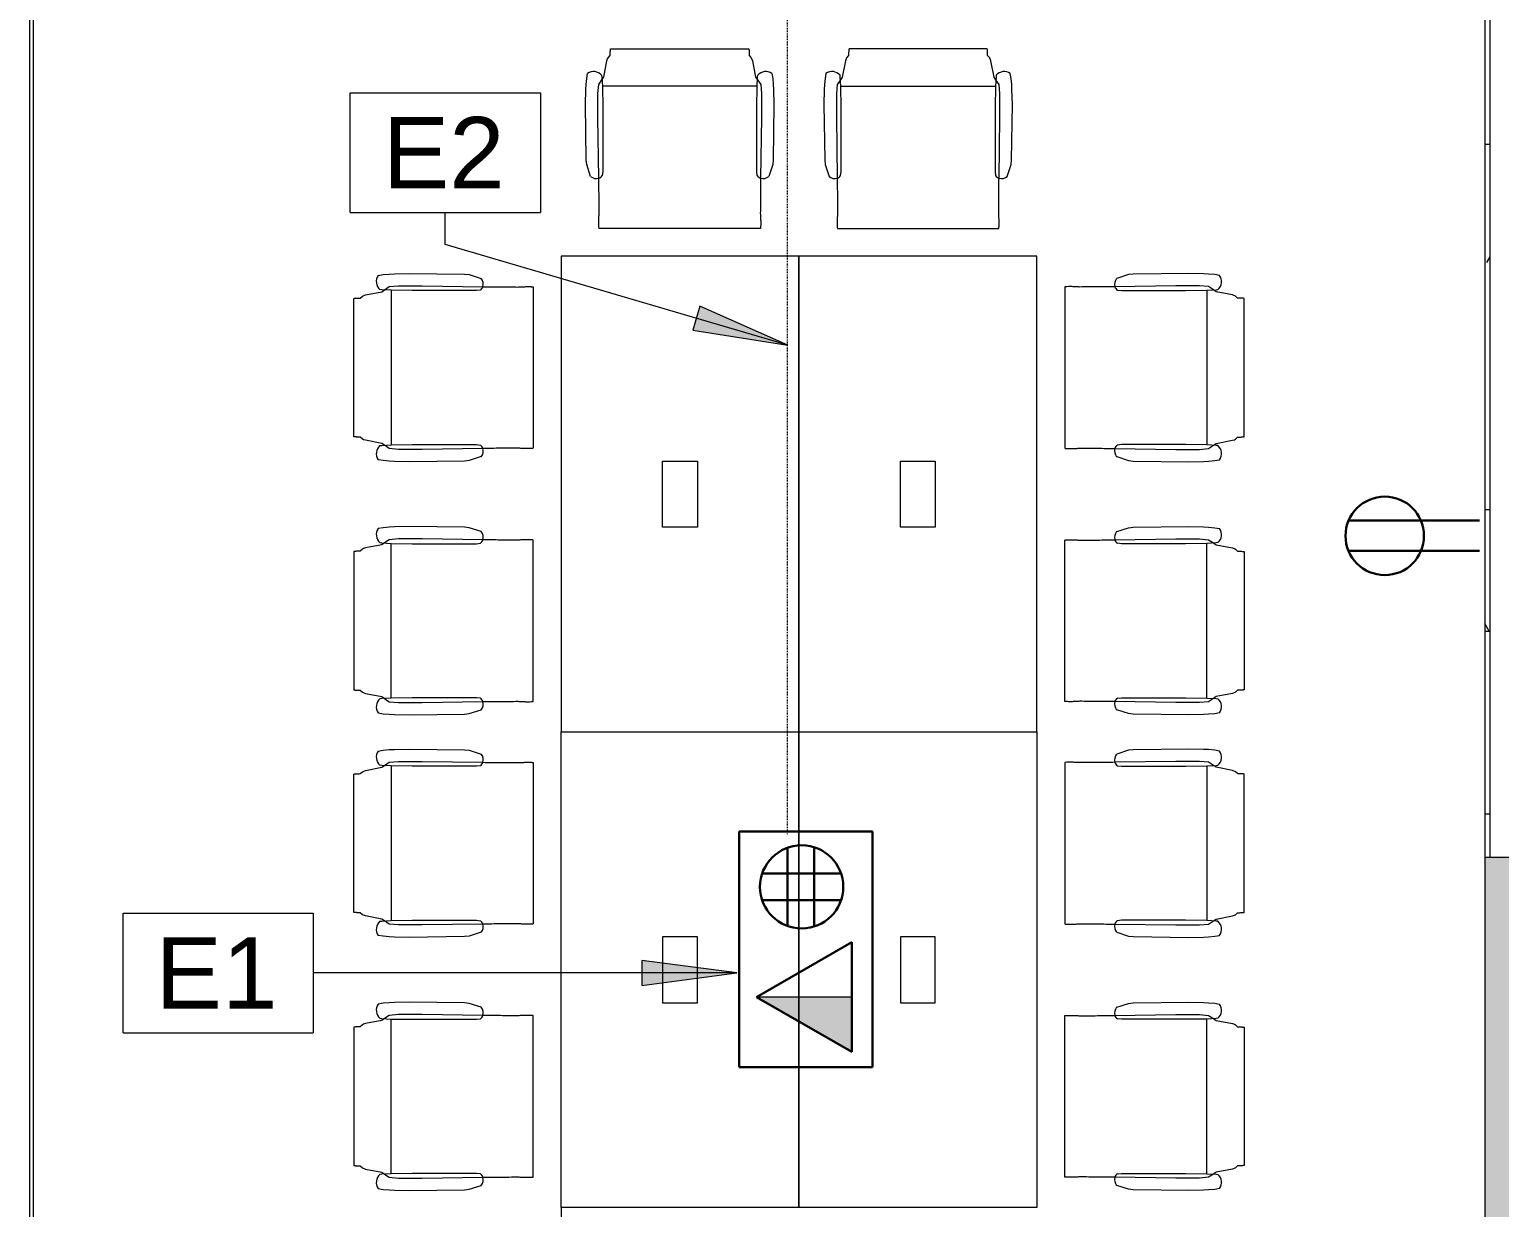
# Model space of a CAD drawing. Header units: inches. Extents: x 0 to 1865, y 0 to 1094.
# Drawn here: x 1452.5 to 1637.9, y 372.7 to 521.4 of the extents above; entities that cross this region are included whole.
import ezdxf

# ---------------------------------------------------------------- set-up
doc = ezdxf.new("R2010")
doc.units = ezdxf.units.IN
doc.header["$MEASUREMENT"] = 0
doc.linetypes.add('Dash 1_16_', pattern=[0.125, 0.0625, -0.0625])
for name, color, linetype, lineweight in [('A-ANNO-KEYN', 231, 'Continuous', 9), ('A-ANNO-NOTE', 131, 'Continuous', 9), ('A-DETL', 90, 'Continuous', 9), ('A-WALL', 113, 'Continuous', 13), ('A-WALL-PATT', 111, 'Continuous', 13), ('I-FURN', 30, 'Continuous', 9), ('I-FURN-PNLS', 30, 'Continuous', 9), ('I-WALL', 2, 'Continuous', 13)]:
    doc.layers.add(name, color=color, linetype=linetype, lineweight=lineweight)
doc.styles.add('Arial_1', font='arial.ttf', dxfattribs={"height": 9})

# ---------------------------------------------------------------- blocks, each defined once
blk = doc.blocks.new('F - CONF TABLE _6 RECTANGULAR-16 CHAIRS_ - F - CONF TABLE _6 RECTANGULAR-16 CHAIRS_-7020477-Level 05 POWER _ SIGNAL')
at = {"layer": 'I-FURN'}
for p, q in [((-67.25, 56.16), (-84.68, 56.16)), ((-52.75, 56.16), (-35.32, 56.16)), ((-7.25, 56.16), (-24.68, 56.16)), ((7.25, 56.16), (24.68, 56.16)), ((-85.14, 54.68), (-85.54, 52.61)), ((-84.99, 55.06), (-85.14, 54.68)), ((-84.74, 55.32), (-84.99, 55.06)), ((-66.94, 55.06), (-67.2, 55.32)), ((-66.87, 54.92), (-66.94, 55.06)), ((-66.79, 54.68), (-66.87, 54.92)), ((-66.39, 52.61), (-66.79, 54.68)), ((-53.61, 52.61), (-53.21, 54.68)), ((-53.21, 54.68), (-53.13, 54.92)), ((-53.13, 54.92), (-53.06, 55.06)), ((-53.06, 55.06), (-52.8, 55.32)), ((-35.26, 55.32), (-35.01, 55.06)), ((-35.01, 55.06), (-34.86, 54.68)), ((-34.86, 54.68), (-34.46, 52.61)), ((-25.14, 54.68), (-25.54, 52.61)), ((-24.99, 55.06), (-25.14, 54.68)), ((-24.74, 55.32), (-24.99, 55.06)), ((-6.94, 55.06), (-7.2, 55.32)), ((-6.87, 54.92), (-6.94, 55.06)), ((-6.79, 54.68), (-6.87, 54.92)), ((-6.39, 52.61), (-6.79, 54.68)), ((6.39, 52.61), (6.79, 54.68)), ((6.79, 54.68), (6.87, 54.92)), ((6.87, 54.92), (6.94, 55.06)), ((6.94, 55.06), (7.2, 55.32)), ((24.74, 55.32), (24.99, 55.06)), ((24.99, 55.06), (25.14, 54.68)), ((25.14, 54.68), (25.54, 52.61)), ((-87.7, 52.45), (-87.77, 51.68)), ((-87.59, 53.06), (-87.7, 52.45)), ((-85.77, 52.28), (-86.18, 51.68)), ((-85.79, 52.61), (-85.81, 52.84)), ((-85.73, 51.45), (-85.79, 52.61)), ((-85.54, 52.61), (-85.77, 52.28)), ((-66.16, 52.28), (-66.39, 52.61)), ((-66.14, 52.61), (-66.21, 51.45)), ((-65.76, 51.68), (-66.16, 52.28)), ((-66.12, 52.84), (-66.14, 52.61)), ((-64.23, 52.45), (-64.34, 53.06)), ((-64.16, 51.68), (-64.23, 52.45)), ((-55.84, 51.68), (-55.77, 52.45)), ((-55.77, 52.45), (-55.66, 53.06)), ((-54.24, 51.68), (-53.84, 52.28)), ((-53.88, 52.84), (-53.86, 52.61)), ((-53.86, 52.61), (-53.79, 51.45)), ((-53.84, 52.28), (-53.61, 52.61)), ((-34.46, 52.61), (-34.23, 52.28)), ((-34.27, 51.45), (-34.21, 52.61)), ((-34.23, 52.28), (-33.82, 51.68)), ((-34.21, 52.61), (-34.19, 52.84)), ((-32.41, 53.06), (-32.3, 52.45)), ((-32.3, 52.45), (-32.23, 51.68)), ((-27.7, 52.45), (-27.77, 51.68)), ((-27.59, 53.06), (-27.7, 52.45)), ((-25.77, 52.28), (-26.18, 51.68)), ((-25.79, 52.61), (-25.81, 52.84)), ((-25.73, 51.45), (-25.79, 52.61)), ((-25.54, 52.61), (-25.77, 52.28)), ((-6.16, 52.28), (-6.39, 52.61)), ((-6.14, 52.61), (-6.21, 51.45)), ((-5.76, 51.68), (-6.16, 52.28)), ((-6.12, 52.84), (-6.14, 52.61)), ((-4.23, 52.45), (-4.34, 53.06)), ((-4.16, 51.68), (-4.23, 52.45)), ((4.16, 51.68), (4.23, 52.45)), ((4.23, 52.45), (4.34, 53.06)), ((5.76, 51.68), (6.16, 52.28)), ((6.12, 52.84), (6.14, 52.61)), ((6.14, 52.61), (6.21, 51.45)), ((6.16, 52.28), (6.39, 52.61)), ((25.54, 52.61), (25.77, 52.28)), ((25.73, 51.45), (25.79, 52.61)), ((25.77, 52.28), (26.18, 51.68)), ((25.79, 52.61), (25.81, 52.84)), ((27.59, 53.06), (27.7, 52.45)), ((27.7, 52.45), (27.77, 51.68)), ((-87.8, 51.03), (-87.85, 49.17)), ((-87.77, 51.68), (-87.8, 51.03)), ((-86.18, 51.68), (-86.28, 50.52)), ((-86.28, 50.52), (-86.28, 47.52)), ((-85.68, 48.77), (-85.73, 51.45)), ((-85.73, 51.45), (-66.21, 51.45)), ((-66.21, 51.45), (-66.25, 48.77)), ((-65.65, 50.52), (-65.76, 51.68)), ((-65.65, 47.52), (-65.65, 50.52)), ((-64.13, 51.03), (-64.16, 51.68)), ((-64.08, 49.17), (-64.13, 51.03)), ((-55.92, 49.17), (-55.87, 51.03)), ((-55.87, 51.03), (-55.84, 51.68)), ((-54.35, 50.52), (-54.24, 51.68)), ((-54.35, 47.52), (-54.35, 50.52)), ((-53.79, 51.45), (-53.75, 48.77)), ((-34.27, 51.45), (-53.79, 51.45)), ((-34.32, 48.77), (-34.27, 51.45)), ((-33.82, 51.68), (-33.72, 50.52)), ((-33.72, 50.52), (-33.72, 47.52)), ((-32.23, 51.68), (-32.2, 51.03)), ((-32.2, 51.03), (-32.15, 49.17)), ((-27.8, 51.03), (-27.85, 49.17)), ((-27.77, 51.68), (-27.8, 51.03)), ((-26.18, 51.68), (-26.28, 50.52)), ((-26.28, 50.52), (-26.28, 47.52)), ((-25.68, 48.77), (-25.73, 51.45)), ((-25.73, 51.45), (-6.21, 51.45)), ((-6.21, 51.45), (-6.25, 48.77)), ((-5.65, 50.52), (-5.76, 51.68)), ((-5.65, 47.52), (-5.65, 50.52)), ((-4.13, 51.03), (-4.16, 51.68)), ((-4.08, 49.17), (-4.13, 51.03)), ((4.08, 49.17), (4.13, 51.03)), ((4.13, 51.03), (4.16, 51.68)), ((5.65, 50.52), (5.76, 51.68)), ((5.65, 47.52), (5.65, 50.52)), ((6.21, 51.45), (6.25, 48.77)), ((25.73, 51.45), (6.21, 51.45)), ((25.68, 48.77), (25.73, 51.45)), ((26.18, 51.68), (26.28, 50.52)), ((26.28, 50.52), (26.28, 47.52)), ((27.77, 51.68), (27.8, 51.03)), ((27.8, 51.03), (27.85, 49.17)), ((-87.85, 49.17), (-87.75, 42.17)), ((-85.68, 40.68), (-85.68, 48.77)), ((-66.25, 48.77), (-66.25, 40.68)), ((-64.18, 42.17), (-64.08, 49.17)), ((-55.82, 42.17), (-55.92, 49.17)), ((-53.75, 48.77), (-53.75, 40.68)), ((-34.32, 40.68), (-34.32, 48.77)), ((-32.15, 49.17), (-32.25, 42.17)), ((-27.85, 49.17), (-27.75, 42.17)), ((-25.68, 40.68), (-25.68, 48.77)), ((-6.25, 48.77), (-6.25, 40.68)), ((-4.18, 42.17), (-4.08, 49.17)), ((4.18, 42.17), (4.08, 49.17)), ((6.25, 48.77), (6.25, 40.68)), ((25.68, 40.68), (25.68, 48.77)), ((27.85, 49.17), (27.75, 42.17)), ((-86.28, 47.52), (-86.17, 39.85)), ((-65.76, 39.85), (-65.65, 47.52)), ((-54.24, 39.85), (-54.35, 47.52)), ((-33.72, 47.52), (-33.83, 39.85)), ((-26.28, 47.52), (-26.17, 39.85)), ((-5.76, 39.85), (-5.65, 47.52)), ((5.76, 39.85), (5.65, 47.52)), ((26.28, 47.52), (26.17, 39.85)), ((-87.75, 42.17), (-87.69, 41.58)), ((-87.69, 41.58), (-87.2, 40.08)), ((-64.73, 40.08), (-64.24, 41.58)), ((-64.24, 41.58), (-64.18, 42.17)), ((-55.76, 41.58), (-55.82, 42.17)), ((-55.27, 40.08), (-55.76, 41.58)), ((-32.31, 41.58), (-32.8, 40.08)), ((-32.25, 42.17), (-32.31, 41.58)), ((-27.75, 42.17), (-27.69, 41.58)), ((-27.69, 41.58), (-27.2, 40.08)), ((-4.73, 40.08), (-4.24, 41.58)), ((-4.24, 41.58), (-4.18, 42.17)), ((4.24, 41.58), (4.18, 42.17)), ((4.73, 40.08), (4.24, 41.58)), ((27.69, 41.58), (27.2, 40.08)), ((27.75, 42.17), (27.69, 41.58)), ((-85.74, 40.18), (-85.68, 40.68)), ((-66.25, 40.68), (-66.19, 40.18)), ((-53.75, 40.68), (-53.81, 40.18)), ((-34.26, 40.18), (-34.32, 40.68)), ((-25.74, 40.18), (-25.68, 40.68)), ((-6.25, 40.68), (-6.19, 40.18)), ((6.25, 40.68), (6.19, 40.18)), ((25.74, 40.18), (25.68, 40.68)), ((-86.14, 33.53), (-65.8, 33.53)), ((-33.86, 33.53), (-54.2, 33.53)), ((-26.14, 33.53), (-5.8, 33.53)), ((26.14, 33.53), (5.8, 33.53)), ((-112.45, 26.77), (-113.06, 26.66)), ((-111.68, 26.84), (-112.45, 26.77)), ((-111.03, 26.87), (-111.68, 26.84)), ((-109.17, 26.92), (-111.03, 26.87)), ((-102.17, 26.82), (-109.17, 26.92)), ((-101.58, 26.76), (-102.17, 26.82)), ((-100.08, 26.27), (-101.58, 26.76)), ((-114.92, 24.13), (-115.06, 24.06)), ((-114.68, 24.21), (-114.92, 24.13)), ((-112.61, 24.61), (-114.68, 24.21)), ((-112.84, 24.88), (-112.61, 24.86)), ((-112.61, 24.86), (-111.45, 24.79)), ((-112.28, 24.84), (-112.61, 24.61)), ((-111.68, 25.24), (-112.28, 24.84)), ((-110.52, 25.35), (-111.68, 25.24)), ((-111.45, 24.79), (-108.77, 24.75)), ((-111.45, 5.27), (-111.45, 24.79)), ((-107.52, 25.35), (-110.52, 25.35)), ((-108.77, 24.75), (-100.68, 24.75)), ((-99.85, 25.24), (-107.52, 25.35)), ((-100.68, 24.75), (-100.18, 24.81)), ((-93.53, 4.86), (-93.53, 25.2)), ((-116.16, 23.75), (-116.16, 6.32)), ((-115.06, 24.06), (-115.32, 23.8)), ((-115.32, 6.26), (-115.06, 6.01)), ((-115.06, 6.01), (-114.68, 5.86)), ((-114.68, 5.86), (-112.61, 5.46)), ((-112.61, 5.21), (-112.84, 5.19)), ((-112.61, 5.46), (-112.28, 5.23)), ((-111.45, 5.27), (-112.61, 5.21)), ((-112.28, 5.23), (-111.68, 4.82)), ((-111.68, 4.82), (-110.52, 4.72)), ((-108.77, 5.32), (-111.45, 5.27)), ((-110.52, 4.72), (-107.52, 4.72)), ((-100.68, 5.32), (-108.77, 5.32)), ((-107.52, 4.72), (-99.85, 4.83)), ((-101.58, 3.31), (-100.08, 3.8)), ((-100.18, 5.26), (-100.68, 5.32)), ((-113.06, 3.41), (-112.45, 3.3)), ((-112.45, 3.3), (-111.68, 3.23)), ((-111.68, 3.23), (-111.03, 3.2)), ((-111.03, 3.2), (-109.17, 3.15)), ((-109.17, 3.15), (-102.17, 3.25)), ((-102.17, 3.25), (-101.58, 3.31)), ((-113.06, -3.41), (-112.45, -3.3)), ((-112.45, -3.3), (-111.68, -3.23)), ((-111.68, -3.23), (-111.03, -3.2)), ((-111.03, -3.2), (-109.17, -3.15)), ((-109.17, -3.15), (-102.17, -3.25)), ((-102.17, -3.25), (-101.58, -3.31)), ((-101.58, -3.31), (-100.08, -3.8)), ((-114.68, -5.86), (-112.61, -5.46)), ((-112.61, -5.21), (-112.84, -5.19)), ((-111.45, -5.27), (-112.61, -5.21)), ((-112.61, -5.46), (-112.28, -5.23)), ((-112.28, -5.23), (-111.68, -4.82)), ((-111.68, -4.82), (-110.52, -4.72)), ((-108.77, -5.32), (-111.45, -5.27)), ((-111.45, -5.27), (-111.45, -24.79)), ((-110.52, -4.72), (-107.52, -4.72)), ((-100.68, -5.32), (-108.77, -5.32)), ((-107.52, -4.72), (-99.85, -4.83)), ((-100.18, -5.26), (-100.68, -5.32)), ((-93.53, -4.86), (-93.53, -25.2)), ((-116.16, -23.75), (-116.16, -6.32)), ((-115.32, -6.26), (-115.06, -6.01)), ((-115.06, -6.01), (-114.68, -5.86)), ((-115.06, -24.06), (-115.32, -23.8)), ((-114.92, -24.13), (-115.06, -24.06)), ((-114.68, -24.21), (-114.92, -24.13)), ((-112.61, -24.61), (-114.68, -24.21)), ((-112.84, -24.88), (-112.61, -24.86)), ((-112.28, -24.84), (-112.61, -24.61)), ((-112.61, -24.86), (-111.45, -24.79)), ((-111.68, -25.24), (-112.28, -24.84)), ((-110.52, -25.35), (-111.68, -25.24)), ((-111.45, -24.79), (-108.77, -24.75)), ((-107.52, -25.35), (-110.52, -25.35)), ((-108.77, -24.75), (-100.68, -24.75)), ((-99.85, -25.24), (-107.52, -25.35)), ((-100.68, -24.75), (-100.18, -24.81)), ((-112.45, -26.77), (-113.06, -26.66)), ((-111.68, -26.84), (-112.45, -26.77)), ((-111.03, -26.87), (-111.68, -26.84)), ((-109.17, -26.92), (-111.03, -26.87)), ((-102.17, -26.82), (-109.17, -26.92)), ((-101.58, -26.76), (-102.17, -26.82)), ((-100.08, -26.27), (-101.58, -26.76)), ((-86.14, -33.53), (-65.8, -33.53)), ((-33.86, -33.53), (-54.2, -33.53)), ((-26.14, -33.53), (-5.8, -33.53)), ((26.14, -33.53), (5.8, -33.53)), ((-87.69, -41.58), (-87.2, -40.08)), ((-86.28, -47.52), (-86.17, -39.85)), ((-85.74, -40.18), (-85.68, -40.68)), ((-85.68, -40.68), (-85.68, -48.77)), ((-66.25, -40.68), (-66.19, -40.18)), ((-66.25, -48.77), (-66.25, -40.68)), ((-65.76, -39.85), (-65.65, -47.52)), ((-64.73, -40.08), (-64.24, -41.58)), ((-55.27, -40.08), (-55.76, -41.58)), ((-54.24, -39.85), (-54.35, -47.52)), ((-53.75, -40.68), (-53.81, -40.18)), ((-53.75, -48.77), (-53.75, -40.68)), ((-34.26, -40.18), (-34.32, -40.68)), ((-34.32, -40.68), (-34.32, -48.77)), ((-33.72, -47.52), (-33.83, -39.85)), ((-32.31, -41.58), (-32.8, -40.08)), ((-27.69, -41.58), (-27.2, -40.08)), ((-26.28, -47.52), (-26.17, -39.85)), ((-25.74, -40.18), (-25.68, -40.68)), ((-25.68, -40.68), (-25.68, -48.77)), ((-6.25, -40.68), (-6.19, -40.18)), ((-6.25, -48.77), (-6.25, -40.68)), ((-5.76, -39.85), (-5.65, -47.52)), ((-4.73, -40.08), (-4.24, -41.58)), ((4.73, -40.08), (4.24, -41.58)), ((5.76, -39.85), (5.65, -47.52)), ((6.25, -40.68), (6.19, -40.18)), ((6.25, -48.77), (6.25, -40.68)), ((25.74, -40.18), (25.68, -40.68)), ((25.68, -40.68), (25.68, -48.77)), ((26.28, -47.52), (26.17, -39.85)), ((27.69, -41.58), (27.2, -40.08)), ((-87.85, -49.17), (-87.75, -42.17)), ((-87.75, -42.17), (-87.69, -41.58)), ((-64.24, -41.58), (-64.18, -42.17)), ((-64.18, -42.17), (-64.08, -49.17)), ((-55.82, -42.17), (-55.92, -49.17)), ((-55.76, -41.58), (-55.82, -42.17)), ((-32.25, -42.17), (-32.31, -41.58)), ((-32.15, -49.17), (-32.25, -42.17)), ((-27.85, -49.17), (-27.75, -42.17)), ((-27.75, -42.17), (-27.69, -41.58)), ((-4.24, -41.58), (-4.18, -42.17)), ((-4.18, -42.17), (-4.08, -49.17)), ((4.18, -42.17), (4.08, -49.17)), ((4.24, -41.58), (4.18, -42.17)), ((27.75, -42.17), (27.69, -41.58)), ((27.85, -49.17), (27.75, -42.17)), ((-86.28, -50.52), (-86.28, -47.52)), ((-65.65, -47.52), (-65.65, -50.52)), ((-54.35, -47.52), (-54.35, -50.52)), ((-33.72, -50.52), (-33.72, -47.52)), ((-26.28, -50.52), (-26.28, -47.52)), ((-5.65, -47.52), (-5.65, -50.52)), ((5.65, -47.52), (5.65, -50.52)), ((26.28, -50.52), (26.28, -47.52)), ((-87.8, -51.03), (-87.85, -49.17)), ((-85.68, -48.77), (-85.73, -51.45)), ((-66.21, -51.45), (-66.25, -48.77)), ((-64.08, -49.17), (-64.13, -51.03)), ((-55.92, -49.17), (-55.87, -51.03)), ((-53.79, -51.45), (-53.75, -48.77)), ((-34.32, -48.77), (-34.27, -51.45)), ((-32.2, -51.03), (-32.15, -49.17)), ((-27.8, -51.03), (-27.85, -49.17)), ((-25.68, -48.77), (-25.73, -51.45)), ((-6.21, -51.45), (-6.25, -48.77)), ((-4.08, -49.17), (-4.13, -51.03)), ((4.08, -49.17), (4.13, -51.03)), ((6.21, -51.45), (6.25, -48.77)), ((25.68, -48.77), (25.73, -51.45)), ((27.8, -51.03), (27.85, -49.17)), ((-87.77, -51.68), (-87.8, -51.03)), ((-87.7, -52.45), (-87.77, -51.68)), ((-86.18, -51.68), (-86.28, -50.52)), ((-85.77, -52.28), (-86.18, -51.68)), ((-85.73, -51.45), (-85.79, -52.61)), ((-85.73, -51.45), (-66.21, -51.45)), ((-66.14, -52.61), (-66.21, -51.45)), ((-65.76, -51.68), (-66.16, -52.28)), ((-65.65, -50.52), (-65.76, -51.68)), ((-64.16, -51.68), (-64.23, -52.45)), ((-64.13, -51.03), (-64.16, -51.68)), ((-55.87, -51.03), (-55.84, -51.68)), ((-55.84, -51.68), (-55.77, -52.45)), ((-54.35, -50.52), (-54.24, -51.68)), ((-54.24, -51.68), (-53.84, -52.28)), ((-53.86, -52.61), (-53.79, -51.45)), ((-34.27, -51.45), (-53.79, -51.45)), ((-34.27, -51.45), (-34.21, -52.61)), ((-34.23, -52.28), (-33.82, -51.68)), ((-33.82, -51.68), (-33.72, -50.52)), ((-32.3, -52.45), (-32.23, -51.68)), ((-32.23, -51.68), (-32.2, -51.03)), ((-27.77, -51.68), (-27.8, -51.03)), ((-27.7, -52.45), (-27.77, -51.68)), ((-26.18, -51.68), (-26.28, -50.52)), ((-25.77, -52.28), (-26.18, -51.68)), ((-25.73, -51.45), (-25.79, -52.61)), ((-25.73, -51.45), (-6.21, -51.45)), ((-6.14, -52.61), (-6.21, -51.45)), ((-5.76, -51.68), (-6.16, -52.28)), ((-5.65, -50.52), (-5.76, -51.68)), ((-4.16, -51.68), (-4.23, -52.45)), ((-4.13, -51.03), (-4.16, -51.68)), ((4.13, -51.03), (4.16, -51.68)), ((4.16, -51.68), (4.23, -52.45)), ((5.65, -50.52), (5.76, -51.68)), ((5.76, -51.68), (6.16, -52.28)), ((6.14, -52.61), (6.21, -51.45)), ((25.73, -51.45), (6.21, -51.45)), ((25.73, -51.45), (25.79, -52.61)), ((25.77, -52.28), (26.18, -51.68)), ((26.18, -51.68), (26.28, -50.52)), ((27.7, -52.45), (27.77, -51.68)), ((27.77, -51.68), (27.8, -51.03)), ((-87.59, -53.06), (-87.7, -52.45)), ((-85.79, -52.61), (-85.81, -52.84)), ((-85.54, -52.61), (-85.77, -52.28)), ((-85.14, -54.68), (-85.54, -52.61)), ((-66.39, -52.61), (-66.79, -54.68)), ((-66.16, -52.28), (-66.39, -52.61)), ((-66.12, -52.84), (-66.14, -52.61)), ((-64.23, -52.45), (-64.34, -53.06)), ((-55.77, -52.45), (-55.66, -53.06)), ((-53.88, -52.84), (-53.86, -52.61)), ((-53.84, -52.28), (-53.61, -52.61)), ((-53.61, -52.61), (-53.21, -54.68)), ((-34.86, -54.68), (-34.46, -52.61)), ((-34.46, -52.61), (-34.23, -52.28)), ((-34.21, -52.61), (-34.19, -52.84)), ((-32.41, -53.06), (-32.3, -52.45)), ((-27.59, -53.06), (-27.7, -52.45)), ((-25.79, -52.61), (-25.81, -52.84)), ((-25.54, -52.61), (-25.77, -52.28)), ((-25.14, -54.68), (-25.54, -52.61)), ((-6.39, -52.61), (-6.79, -54.68)), ((-6.16, -52.28), (-6.39, -52.61)), ((-6.12, -52.84), (-6.14, -52.61)), ((-4.23, -52.45), (-4.34, -53.06)), ((4.23, -52.45), (4.34, -53.06)), ((6.12, -52.84), (6.14, -52.61)), ((6.16, -52.28), (6.39, -52.61)), ((6.39, -52.61), (6.79, -54.68)), ((25.14, -54.68), (25.54, -52.61)), ((25.54, -52.61), (25.77, -52.28)), ((25.79, -52.61), (25.81, -52.84)), ((27.59, -53.06), (27.7, -52.45)), ((-84.99, -55.06), (-85.14, -54.68)), ((-84.74, -55.32), (-84.99, -55.06)), ((-66.94, -55.06), (-67.2, -55.32)), ((-66.87, -54.92), (-66.94, -55.06)), ((-66.79, -54.68), (-66.87, -54.92)), ((-53.21, -54.68), (-53.13, -54.92)), ((-53.13, -54.92), (-53.06, -55.06)), ((-53.06, -55.06), (-52.8, -55.32)), ((-35.26, -55.32), (-35.01, -55.06)), ((-35.01, -55.06), (-34.86, -54.68)), ((-24.99, -55.06), (-25.14, -54.68)), ((-24.74, -55.32), (-24.99, -55.06)), ((-6.94, -55.06), (-7.2, -55.32)), ((-6.87, -54.92), (-6.94, -55.06)), ((-6.79, -54.68), (-6.87, -54.92)), ((6.79, -54.68), (6.87, -54.92)), ((6.87, -54.92), (6.94, -55.06)), ((6.94, -55.06), (7.2, -55.32)), ((24.74, -55.32), (24.99, -55.06)), ((24.99, -55.06), (25.14, -54.68)), ((-67.25, -56.16), (-84.68, -56.16)), ((-52.75, -56.16), (-35.32, -56.16)), ((-7.25, -56.16), (-24.68, -56.16)), ((7.25, -56.16), (24.68, -56.16))]:
    blk.add_line(p, q, dxfattribs=at)
for centre, radius, start, end in [((-86.82, 51.99), 1.32, 40.065, 125.935), ((-65.11, 51.99), 1.32, 54.065, 139.935), ((-54.89, 51.99), 1.32, 40.065, 125.935), ((-33.18, 51.99), 1.32, 54.065, 139.935), ((-26.82, 51.99), 1.32, 40.065, 125.935), ((-5.11, 51.99), 1.32, 54.065, 139.935), ((5.11, 51.99), 1.32, 40.065, 125.935), ((26.82, 51.99), 1.32, 54.065, 139.935), ((-86.48, 40.93), 1.12, 229.743, 286.0891), ((-86.4, 40.6), 0.781, 286.8466, 327.6782), ((-65.53, 40.6), 0.781, 212.3218, 253.1534), ((-65.45, 40.93), 1.12, 253.9109, 310.257), ((-54.55, 40.93), 1.12, 229.743, 286.0891), ((-54.47, 40.6), 0.781, 286.8466, 327.6782), ((-33.6, 40.6), 0.781, 212.3218, 253.1534), ((-33.52, 40.93), 1.12, 253.9109, 310.257), ((-26.48, 40.93), 1.12, 229.743, 286.0891), ((-26.4, 40.6), 0.781, 286.8466, 327.6782), ((-5.53, 40.6), 0.781, 212.3218, 253.1534), ((-5.45, 40.93), 1.12, 253.9109, 310.257), ((5.45, 40.93), 1.12, 229.743, 286.0891), ((5.53, 40.6), 0.781, 286.8466, 327.6782), ((26.4, 40.6), 0.781, 212.3218, 253.1534), ((26.48, 40.93), 1.12, 253.9109, 310.257), ((-111.99, 25.89), 1.32, 144.065, 229.935), ((-100.93, 25.55), 1.12, 343.9109, 40.257), ((-100.6, 25.47), 0.781, 302.3218, 343.1534), ((-111.99, 4.18), 1.32, 130.065, 215.935), ((-100.6, 4.6), 0.781, 16.8466, 57.6782), ((-100.93, 4.52), 1.12, 319.743, 16.0891), ((-111.99, -4.18), 1.32, 144.065, 229.935), ((-100.6, -4.6), 0.781, 302.3218, 343.1534), ((-100.93, -4.52), 1.12, 343.9109, 40.257), ((-111.99, -25.89), 1.32, 130.065, 215.935), ((-100.6, -25.47), 0.781, 16.8466, 57.6782), ((-100.93, -25.55), 1.12, 319.743, 16.0891), ((-86.48, -40.93), 1.12, 73.9109, 130.257), ((-86.4, -40.6), 0.781, 32.3218, 73.1534), ((-65.53, -40.6), 0.781, 106.8466, 147.6782), ((-65.45, -40.93), 1.12, 49.743, 106.0891), ((-54.55, -40.93), 1.12, 73.9109, 130.257), ((-54.47, -40.6), 0.781, 32.3218, 73.1534), ((-33.6, -40.6), 0.781, 106.8466, 147.6782), ((-33.52, -40.93), 1.12, 49.743, 106.0891), ((-26.48, -40.93), 1.12, 73.9109, 130.257), ((-26.4, -40.6), 0.781, 32.3218, 73.1534), ((-5.53, -40.6), 0.781, 106.8466, 147.6782), ((-5.45, -40.93), 1.12, 49.743, 106.0891), ((5.45, -40.93), 1.12, 73.9109, 130.257), ((5.53, -40.6), 0.781, 32.3218, 73.1534), ((26.4, -40.6), 0.781, 106.8466, 147.6782), ((26.48, -40.93), 1.12, 49.743, 106.0891), ((-86.82, -51.99), 1.32, 234.065, 319.935), ((-65.11, -51.99), 1.32, 220.065, 305.935), ((-54.89, -51.99), 1.32, 234.065, 319.935), ((-33.18, -51.99), 1.32, 220.065, 305.935), ((-26.82, -51.99), 1.32, 234.065, 319.935), ((-5.11, -51.99), 1.32, 220.065, 305.935), ((5.11, -51.99), 1.32, 234.065, 319.935), ((26.82, -51.99), 1.32, 220.065, 305.935)]:
    blk.add_arc(centre, radius, start, end, dxfattribs=at)
for points, knots in [([(-84.68, 56.16), (-84.68, 56.16), (-84.69, 56.14), (-84.7, 56.09), (-84.71, 56.03), (-84.71, 55.94), (-84.72, 55.84), (-84.73, 55.69), (-84.73, 55.51), (-84.74, 55.37), (-84.74, 55.32)], [0, 0, 0, 0, 0.111111, 0.222222, 0.333333, 0.444444, 0.555556, 0.666667, 0.888889, 1, 1, 1, 1]), ([(-67.2, 55.32), (-67.2, 55.51), (-67.21, 55.78), (-67.22, 56), (-67.23, 56.09), (-67.24, 56.14), (-67.25, 56.16), (-67.25, 56.16)], [0, 0, 0, 0, 0.444444, 0.666667, 0.777778, 0.888889, 1, 1, 1, 1]), ([(-52.8, 55.32), (-52.8, 55.37), (-52.8, 55.51), (-52.8, 55.69), (-52.79, 55.84), (-52.78, 55.94), (-52.78, 56.03), (-52.77, 56.09), (-52.76, 56.14), (-52.75, 56.16), (-52.75, 56.16)], [-1, -1, -1, -1, -0.888889, -0.666667, -0.555556, -0.444444, -0.333333, -0.222222, -0.111111, 0, 0, 0, 0]), ([(-35.32, 56.16), (-35.32, 56.16), (-35.31, 56.14), (-35.3, 56.09), (-35.29, 56), (-35.27, 55.78), (-35.27, 55.51), (-35.26, 55.32)], [-1, -1, -1, -1, -0.888889, -0.777778, -0.666667, -0.444444, 0, 0, 0, 0]), ([(-24.68, 56.16), (-24.68, 56.16), (-24.69, 56.14), (-24.7, 56.09), (-24.71, 56.03), (-24.71, 55.94), (-24.72, 55.84), (-24.73, 55.69), (-24.73, 55.51), (-24.74, 55.37), (-24.74, 55.32)], [0, 0, 0, 0, 0.111111, 0.222222, 0.333333, 0.444444, 0.555556, 0.666667, 0.888889, 1, 1, 1, 1]), ([(-7.2, 55.32), (-7.2, 55.51), (-7.21, 55.78), (-7.22, 56), (-7.23, 56.09), (-7.24, 56.14), (-7.25, 56.16), (-7.25, 56.16)], [0, 0, 0, 0, 0.444444, 0.666667, 0.777778, 0.888889, 1, 1, 1, 1]), ([(7.2, 55.32), (7.2, 55.37), (7.2, 55.51), (7.2, 55.69), (7.21, 55.84), (7.22, 55.94), (7.22, 56.03), (7.23, 56.09), (7.24, 56.14), (7.25, 56.16), (7.25, 56.16)], [-1, -1, -1, -1, -0.888889, -0.666667, -0.555556, -0.444444, -0.333333, -0.222222, -0.111111, 0, 0, 0, 0]), ([(24.68, 56.16), (24.68, 56.16), (24.69, 56.14), (24.7, 56.09), (24.71, 56), (24.73, 55.78), (24.73, 55.51), (24.74, 55.32)], [-1, -1, -1, -1, -0.888889, -0.777778, -0.666667, -0.444444, 0, 0, 0, 0]), ([(-86.18, 34.47), (-86.18, 34.39), (-86.18, 34.23), (-86.18, 33.9), (-86.16, 33.6), (-86.14, 33.53), (-86.14, 33.53)], [0, 0, 0, 0, 0.181818, 0.363636, 0.727273, 1, 1, 1, 1]), ([(-65.8, 33.53), (-65.79, 33.53), (-65.79, 33.53), (-65.78, 33.56), (-65.77, 33.62), (-65.77, 33.69), (-65.76, 33.77), (-65.75, 33.91), (-65.75, 34.14), (-65.75, 34.35), (-65.75, 34.47)], [0, 0, 0, 0, 0.090909, 0.181818, 0.272727, 0.363636, 0.454545, 0.545455, 0.727273, 1, 1, 1, 1]), ([(-54.2, 33.53), (-54.21, 33.53), (-54.23, 33.6), (-54.25, 33.9), (-54.25, 34.23), (-54.25, 34.39), (-54.25, 34.47)], [-1, -1, -1, -1, -0.727273, -0.363636, -0.181818, 0, 0, 0, 0]), ([(-33.82, 34.47), (-33.82, 34.35), (-33.82, 34.14), (-33.82, 33.91), (-33.83, 33.77), (-33.83, 33.69), (-33.84, 33.62), (-33.85, 33.56), (-33.86, 33.53), (-33.86, 33.53), (-33.86, 33.53)], [-1, -1, -1, -1, -0.727273, -0.545455, -0.454545, -0.363636, -0.272727, -0.181818, -0.090909, 0, 0, 0, 0]), ([(-26.18, 34.47), (-26.18, 34.39), (-26.18, 34.23), (-26.18, 33.9), (-26.16, 33.6), (-26.14, 33.53), (-26.14, 33.53)], [0, 0, 0, 0, 0.181818, 0.363636, 0.727273, 1, 1, 1, 1]), ([(-5.8, 33.53), (-5.79, 33.53), (-5.79, 33.53), (-5.78, 33.56), (-5.77, 33.62), (-5.77, 33.69), (-5.76, 33.77), (-5.75, 33.91), (-5.75, 34.14), (-5.75, 34.35), (-5.75, 34.47)], [0, 0, 0, 0, 0.090909, 0.181818, 0.272727, 0.363636, 0.454545, 0.545455, 0.727273, 1, 1, 1, 1]), ([(5.8, 33.53), (5.79, 33.53), (5.77, 33.6), (5.75, 33.9), (5.75, 34.23), (5.75, 34.39), (5.75, 34.47)], [-1, -1, -1, -1, -0.727273, -0.363636, -0.181818, 0, 0, 0, 0]), ([(26.18, 34.47), (26.18, 34.35), (26.18, 34.14), (26.18, 33.91), (26.17, 33.77), (26.17, 33.69), (26.16, 33.62), (26.15, 33.56), (26.14, 33.53), (26.14, 33.53), (26.14, 33.53)], [-1, -1, -1, -1, -0.727273, -0.545455, -0.454545, -0.363636, -0.272727, -0.181818, -0.090909, 0, 0, 0, 0]), ([(-93.53, 25.2), (-93.53, 25.21), (-93.53, 25.21), (-93.56, 25.22), (-93.62, 25.23), (-93.69, 25.23), (-93.77, 25.24), (-93.91, 25.25), (-94.14, 25.25), (-94.35, 25.25), (-94.47, 25.25)], [0, 0, 0, 0, 0.090909, 0.181818, 0.272727, 0.363636, 0.454545, 0.545455, 0.727273, 1, 1, 1, 1]), ([(-115.32, 23.8), (-115.51, 23.8), (-115.78, 23.79), (-116, 23.78), (-116.09, 23.77), (-116.14, 23.76), (-116.16, 23.75), (-116.16, 23.75)], [0, 0, 0, 0, 0.444444, 0.666667, 0.777778, 0.888889, 1, 1, 1, 1]), ([(-116.16, 6.32), (-116.16, 6.32), (-116.14, 6.31), (-116.09, 6.3), (-116.03, 6.29), (-115.94, 6.29), (-115.84, 6.28), (-115.69, 6.27), (-115.51, 6.27), (-115.37, 6.26), (-115.32, 6.26)], [0, 0, 0, 0, 0.111111, 0.222222, 0.333333, 0.444444, 0.555556, 0.666667, 0.888889, 1, 1, 1, 1]), ([(-94.47, 4.82), (-94.39, 4.82), (-94.23, 4.82), (-93.9, 4.82), (-93.6, 4.84), (-93.53, 4.86), (-93.53, 4.86)], [0, 0, 0, 0, 0.181818, 0.363636, 0.727273, 1, 1, 1, 1]), ([(-94.47, -4.82), (-94.35, -4.82), (-94.14, -4.82), (-93.91, -4.82), (-93.77, -4.83), (-93.69, -4.83), (-93.62, -4.84), (-93.56, -4.85), (-93.53, -4.86), (-93.53, -4.86), (-93.53, -4.86)], [-1, -1, -1, -1, -0.727273, -0.545455, -0.454545, -0.363636, -0.272727, -0.181818, -0.090909, 0, 0, 0, 0]), ([(-116.16, -6.32), (-116.16, -6.32), (-116.14, -6.31), (-116.09, -6.3), (-116, -6.29), (-115.78, -6.27), (-115.51, -6.27), (-115.32, -6.26)], [-1, -1, -1, -1, -0.888889, -0.777778, -0.666667, -0.444444, 0, 0, 0, 0]), ([(-115.32, -23.8), (-115.37, -23.8), (-115.51, -23.8), (-115.69, -23.8), (-115.84, -23.79), (-115.94, -23.78), (-116.03, -23.78), (-116.09, -23.77), (-116.14, -23.76), (-116.16, -23.75), (-116.16, -23.75)], [-1, -1, -1, -1, -0.888889, -0.666667, -0.555556, -0.444444, -0.333333, -0.222222, -0.111111, 0, 0, 0, 0]), ([(-93.53, -25.2), (-93.53, -25.21), (-93.6, -25.23), (-93.9, -25.25), (-94.23, -25.25), (-94.39, -25.25), (-94.47, -25.25)], [-1, -1, -1, -1, -0.727273, -0.363636, -0.181818, 0, 0, 0, 0]), ([(-86.18, -34.47), (-86.18, -34.35), (-86.18, -34.14), (-86.18, -33.91), (-86.17, -33.77), (-86.17, -33.69), (-86.16, -33.62), (-86.15, -33.56), (-86.14, -33.53), (-86.14, -33.53), (-86.14, -33.53)], [-1, -1, -1, -1, -0.727273, -0.545455, -0.454545, -0.363636, -0.272727, -0.181818, -0.090909, 0, 0, 0, 0]), ([(-65.8, -33.53), (-65.79, -33.53), (-65.77, -33.6), (-65.75, -33.9), (-65.75, -34.23), (-65.75, -34.39), (-65.75, -34.47)], [-1, -1, -1, -1, -0.727273, -0.363636, -0.181818, 0, 0, 0, 0]), ([(-54.2, -33.53), (-54.21, -33.53), (-54.21, -33.53), (-54.22, -33.56), (-54.23, -33.62), (-54.23, -33.69), (-54.24, -33.77), (-54.25, -33.91), (-54.25, -34.14), (-54.25, -34.35), (-54.25, -34.47)], [0, 0, 0, 0, 0.090909, 0.181818, 0.272727, 0.363636, 0.454545, 0.545455, 0.727273, 1, 1, 1, 1]), ([(-33.82, -34.47), (-33.82, -34.39), (-33.82, -34.23), (-33.82, -33.9), (-33.84, -33.6), (-33.86, -33.53), (-33.86, -33.53)], [0, 0, 0, 0, 0.181818, 0.363636, 0.727273, 1, 1, 1, 1]), ([(-26.18, -34.47), (-26.18, -34.35), (-26.18, -34.14), (-26.18, -33.91), (-26.17, -33.77), (-26.17, -33.69), (-26.16, -33.62), (-26.15, -33.56), (-26.14, -33.53), (-26.14, -33.53), (-26.14, -33.53)], [-1, -1, -1, -1, -0.727273, -0.545455, -0.454545, -0.363636, -0.272727, -0.181818, -0.090909, 0, 0, 0, 0]), ([(-5.8, -33.53), (-5.79, -33.53), (-5.77, -33.6), (-5.75, -33.9), (-5.75, -34.23), (-5.75, -34.39), (-5.75, -34.47)], [-1, -1, -1, -1, -0.727273, -0.363636, -0.181818, 0, 0, 0, 0]), ([(5.8, -33.53), (5.79, -33.53), (5.79, -33.53), (5.78, -33.56), (5.77, -33.62), (5.77, -33.69), (5.76, -33.77), (5.75, -33.91), (5.75, -34.14), (5.75, -34.35), (5.75, -34.47)], [0, 0, 0, 0, 0.090909, 0.181818, 0.272727, 0.363636, 0.454545, 0.545455, 0.727273, 1, 1, 1, 1]), ([(26.18, -34.47), (26.18, -34.39), (26.18, -34.23), (26.18, -33.9), (26.16, -33.6), (26.14, -33.53), (26.14, -33.53)], [0, 0, 0, 0, 0.181818, 0.363636, 0.727273, 1, 1, 1, 1]), ([(-84.68, -56.16), (-84.68, -56.16), (-84.69, -56.14), (-84.7, -56.09), (-84.71, -56), (-84.73, -55.78), (-84.73, -55.51), (-84.74, -55.32)], [-1, -1, -1, -1, -0.888889, -0.777778, -0.666667, -0.444444, 0, 0, 0, 0]), ([(-67.2, -55.32), (-67.2, -55.37), (-67.2, -55.51), (-67.2, -55.69), (-67.21, -55.84), (-67.22, -55.94), (-67.22, -56.03), (-67.23, -56.09), (-67.24, -56.14), (-67.25, -56.16), (-67.25, -56.16)], [-1, -1, -1, -1, -0.888889, -0.666667, -0.555556, -0.444444, -0.333333, -0.222222, -0.111111, 0, 0, 0, 0]), ([(-52.8, -55.32), (-52.8, -55.51), (-52.79, -55.78), (-52.78, -56), (-52.77, -56.09), (-52.76, -56.14), (-52.75, -56.16), (-52.75, -56.16)], [0, 0, 0, 0, 0.444444, 0.666667, 0.777778, 0.888889, 1, 1, 1, 1]), ([(-35.32, -56.16), (-35.32, -56.16), (-35.31, -56.14), (-35.3, -56.09), (-35.29, -56.03), (-35.29, -55.94), (-35.28, -55.84), (-35.27, -55.69), (-35.27, -55.51), (-35.26, -55.37), (-35.26, -55.32)], [0, 0, 0, 0, 0.111111, 0.222222, 0.333333, 0.444444, 0.555556, 0.666667, 0.888889, 1, 1, 1, 1]), ([(-24.68, -56.16), (-24.68, -56.16), (-24.69, -56.14), (-24.7, -56.09), (-24.71, -56), (-24.73, -55.78), (-24.73, -55.51), (-24.74, -55.32)], [-1, -1, -1, -1, -0.888889, -0.777778, -0.666667, -0.444444, 0, 0, 0, 0]), ([(-7.2, -55.32), (-7.2, -55.37), (-7.2, -55.51), (-7.2, -55.69), (-7.21, -55.84), (-7.22, -55.94), (-7.22, -56.03), (-7.23, -56.09), (-7.24, -56.14), (-7.25, -56.16), (-7.25, -56.16)], [-1, -1, -1, -1, -0.888889, -0.666667, -0.555556, -0.444444, -0.333333, -0.222222, -0.111111, 0, 0, 0, 0]), ([(7.2, -55.32), (7.2, -55.51), (7.21, -55.78), (7.22, -56), (7.23, -56.09), (7.24, -56.14), (7.25, -56.16), (7.25, -56.16)], [0, 0, 0, 0, 0.444444, 0.666667, 0.777778, 0.888889, 1, 1, 1, 1]), ([(24.68, -56.16), (24.68, -56.16), (24.69, -56.14), (24.7, -56.09), (24.71, -56.03), (24.71, -55.94), (24.72, -55.84), (24.73, -55.69), (24.73, -55.51), (24.74, -55.37), (24.74, -55.32)], [0, 0, 0, 0, 0.111111, 0.222222, 0.333333, 0.444444, 0.555556, 0.666667, 0.888889, 1, 1, 1, 1])]:
    blk.add_open_spline(points, degree=3, knots=knots, dxfattribs=at)
for points in [[(-86.17, 39.85), (-86.16, 39.12), (-86.15, 37.66), (-86.14, 36.18), (-86.13, 35.44)], [(-65.8, 35.44), (-65.8, 36.18), (-65.79, 37.66), (-65.77, 39.12), (-65.76, 39.85)], [(-54.2, 35.44), (-54.2, 36.18), (-54.21, 37.66), (-54.23, 39.12), (-54.24, 39.85)], [(-33.83, 39.85), (-33.84, 39.12), (-33.85, 37.66), (-33.86, 36.18), (-33.87, 35.44)], [(-26.17, 39.85), (-26.16, 39.12), (-26.15, 37.66), (-26.14, 36.18), (-26.13, 35.44)], [(-5.8, 35.44), (-5.8, 36.18), (-5.79, 37.66), (-5.77, 39.12), (-5.76, 39.85)], [(5.8, 35.44), (5.8, 36.18), (5.79, 37.66), (5.77, 39.12), (5.76, 39.85)], [(26.17, 39.85), (26.16, 39.12), (26.15, 37.66), (26.14, 36.18), (26.13, 35.44)], [(-86.13, 35.44), (-86.14, 35.28), (-86.16, 34.96), (-86.17, 34.63), (-86.18, 34.47)], [(-65.75, 34.47), (-65.76, 34.63), (-65.77, 34.96), (-65.79, 35.28), (-65.8, 35.44)], [(-54.25, 34.47), (-54.24, 34.63), (-54.23, 34.96), (-54.21, 35.28), (-54.2, 35.44)], [(-33.87, 35.44), (-33.86, 35.28), (-33.84, 34.96), (-33.83, 34.63), (-33.82, 34.47)], [(-26.13, 35.44), (-26.14, 35.28), (-26.16, 34.96), (-26.17, 34.63), (-26.18, 34.47)], [(-5.75, 34.47), (-5.76, 34.63), (-5.77, 34.96), (-5.79, 35.28), (-5.8, 35.44)], [(5.75, 34.47), (5.76, 34.63), (5.77, 34.96), (5.79, 35.28), (5.8, 35.44)], [(26.13, 35.44), (26.14, 35.28), (26.16, 34.96), (26.17, 34.63), (26.18, 34.47)], [(-95.44, 25.2), (-96.18, 25.2), (-97.66, 25.21), (-99.12, 25.23), (-99.85, 25.24)], [(-94.47, 25.25), (-94.63, 25.24), (-94.96, 25.23), (-95.28, 25.21), (-95.44, 25.2)], [(-99.85, 4.83), (-99.12, 4.84), (-97.66, 4.85), (-96.18, 4.86), (-95.44, 4.87)], [(-95.44, 4.87), (-95.28, 4.86), (-94.96, 4.84), (-94.63, 4.83), (-94.47, 4.82)], [(-99.85, -4.83), (-99.12, -4.84), (-97.66, -4.85), (-96.18, -4.86), (-95.44, -4.87)], [(-95.44, -4.87), (-95.28, -4.86), (-94.96, -4.84), (-94.63, -4.83), (-94.47, -4.82)], [(-95.44, -25.2), (-96.18, -25.2), (-97.66, -25.21), (-99.12, -25.23), (-99.85, -25.24)], [(-94.47, -25.25), (-94.63, -25.24), (-94.96, -25.23), (-95.28, -25.21), (-95.44, -25.2)], [(-86.13, -35.44), (-86.14, -35.28), (-86.16, -34.96), (-86.17, -34.63), (-86.18, -34.47)], [(-65.75, -34.47), (-65.76, -34.63), (-65.77, -34.96), (-65.79, -35.28), (-65.8, -35.44)], [(-54.25, -34.47), (-54.24, -34.63), (-54.23, -34.96), (-54.21, -35.28), (-54.2, -35.44)], [(-33.87, -35.44), (-33.86, -35.28), (-33.84, -34.96), (-33.83, -34.63), (-33.82, -34.47)], [(-26.13, -35.44), (-26.14, -35.28), (-26.16, -34.96), (-26.17, -34.63), (-26.18, -34.47)], [(-5.75, -34.47), (-5.76, -34.63), (-5.77, -34.96), (-5.79, -35.28), (-5.8, -35.44)], [(5.75, -34.47), (5.76, -34.63), (5.77, -34.96), (5.79, -35.28), (5.8, -35.44)], [(26.13, -35.44), (26.14, -35.28), (26.16, -34.96), (26.17, -34.63), (26.18, -34.47)], [(-86.17, -39.85), (-86.16, -39.12), (-86.15, -37.66), (-86.14, -36.18), (-86.13, -35.44)], [(-65.8, -35.44), (-65.8, -36.18), (-65.79, -37.66), (-65.77, -39.12), (-65.76, -39.85)], [(-54.2, -35.44), (-54.2, -36.18), (-54.21, -37.66), (-54.23, -39.12), (-54.24, -39.85)], [(-33.83, -39.85), (-33.84, -39.12), (-33.85, -37.66), (-33.86, -36.18), (-33.87, -35.44)], [(-26.17, -39.85), (-26.16, -39.12), (-26.15, -37.66), (-26.14, -36.18), (-26.13, -35.44)], [(-5.8, -35.44), (-5.8, -36.18), (-5.79, -37.66), (-5.77, -39.12), (-5.76, -39.85)], [(5.8, -35.44), (5.8, -36.18), (5.79, -37.66), (5.77, -39.12), (5.76, -39.85)], [(26.17, -39.85), (26.16, -39.12), (26.15, -37.66), (26.14, -36.18), (26.13, -35.44)]]:
    blk.add_open_spline(points, degree=3, dxfattribs=at)
at = {"layer": 'I-FURN-PNLS'}
for p, q in [((-30, 30), (-90, 30)), ((-90, 30), (-90, 0)), ((-30, 0), (-30, 30)), ((-30, 30), (30, 30)), ((-30, 0), (-30, 30)), ((30, 30), (30, 0)), ((-64.16, 12.81), (-64.16, 17.19)), ((-64.16, 17.19), (-55.84, 17.19)), ((-55.84, 17.19), (-55.84, 12.81)), ((-4.16, 17.19), (-4.16, 12.81)), ((4.16, 17.19), (-4.16, 17.19)), ((4.16, 12.81), (4.16, 17.19)), ((-55.84, 12.81), (-64.16, 12.81)), ((-4.16, 12.81), (4.16, 12.81)), ((-30, 0), (-90, 0)), ((-90, 0), (-90, -30)), ((-90, 0), (-30, 0)), ((-30, -30), (-30, 0)), ((-30, 0), (30, 0)), ((30, 0), (-30, 0)), ((-30, -30), (-30, 0)), ((30, 0), (30, -30)), ((30, 0), (30, -30)), ((-64.16, -17.19), (-64.16, -12.81)), ((-64.16, -12.81), (-55.84, -12.81)), ((-55.84, -12.81), (-55.84, -17.19)), ((-4.16, -12.81), (-4.16, -17.19)), ((4.16, -12.81), (-4.16, -12.81)), ((4.16, -17.19), (4.16, -12.81)), ((-55.84, -17.19), (-64.16, -17.19)), ((-4.16, -17.19), (4.16, -17.19)), ((-90, -30), (-30, -30)), ((30, -30), (-30, -30)), ((30, -30), (90, -30))]:
    blk.add_line(p, q, dxfattribs=at)
blk = doc.blocks.new('Keynote Tag - Keynote Number - Boxed-135510-Level 05 POWER _ SIGNAL')
at = {"layer": 'A-ANNO-KEYN'}
for p, q in [((-0.125, -0.0792), (-0.125, 0.0781)), ((-0.125, 0.0781), (0.125, 0.0781)), ((0.125, 0.0781), (0.125, -0.0792)), ((-0.125, -0.0792), (0.125, -0.0792))]:
    blk.add_line(p, q, dxfattribs=at)

msp = doc.modelspace()

# ---------------------------------------------------------------- hatches: boundary and pattern name
at = {"layer": 'A-ANNO-KEYN'}
for points in [[(1548.15, 481.56), (1537.08, 486.46), (1536.19, 483.43)], [(1541.74, 402.35), (1529.74, 403.93), (1529.74, 400.77)]]:
    msp.add_hatch(color=256, dxfattribs=at).paths.add_polyline_path(points, flags=0)
at = {"layer": 'A-ANNO-NOTE'}
msp.add_hatch(color=256, dxfattribs=at).paths.add_polyline_path([(1556.23, 392.38), (1556.23, 399.31), (1544.23, 399.31)], flags=0)
at = {"layer": 'A-WALL-PATT', "lineweight": 9}
h = msp.add_hatch(dxfattribs=at)
h.set_pattern_fill('FP_1', color=256, style=0, pattern_type=2)
h.set_pattern_definition([(0, (0, 0), (30.72, 7.68), [1.267, -21.773, 1.267, -21.773, -122.88]), (0, (0, 0), (30.72, 7.68), [-46.08, 1.267, -44.813, 1.267, -21.773, -53.76]), (0, (0, 0), (30.72, 7.68), [-115.2, 1.267, -14.093, 1.267, -37.133]), (120, (11.52, 3.84), (-22.011075, 22.7643), [1.267, -21.773, 1.267, -21.773, -122.88]), (120, (11.52, 3.84), (-22.011075, 22.7643), [-46.08, 1.267, -44.813, 1.267, -21.773, -53.76]), (120, (11.52, 3.84), (-22.011075, 22.7643), [-115.2, 1.267, -14.093, 1.267, -37.133]), (240, (15.36, 19.2), (-8.708925, -30.4443), [1.267, -21.773, 1.267, -21.773, -122.88]), (240, (15.36, 19.2), (-8.708925, -30.4443), [-46.08, 1.267, -44.813, 1.267, -21.773, -53.76]), (240, (15.36, 19.2), (-8.708925, -30.4443), [-115.2, 1.267, -14.093, 1.267, -37.133])])
h.paths.add_polyline_path([(1636.69, 416.93), (1636.69, 571.5), (1636.06, 571.5), (1636.06, 416.93)], flags=0)
h = msp.add_hatch(color=7, dxfattribs=at)
h.paths.add_polyline_path([(1797, 411.93), (1797, 416.93), (1636.06, 416.93), (1636.06, 411.93), (1747.66, 411.93)], flags=0)
h.paths.add_polyline_path([(1701.74, 414.94), (1700.28, 415.2), (1698.91, 415.75), (1697.68, 416.56), (1697.24, 416.56), (1697.24, 416.75), (1697.3, 416.75), (1697.3, 416.81), (1745.57, 416.81), (1745.57, 416.75), (1745.64, 416.75), (1745.64, 416.56), (1745.2, 416.56), (1743.96, 415.75), (1742.45, 415.18), (1741.14, 414.94), (1718.4, 414.94)], flags=0)
msp.add_hatch(color=7, dxfattribs=at).paths.add_polyline_path([(1636.06, 27.5), (1641.06, 27.5), (1641.06, 411.93), (1636.06, 411.93), (1636.06, 156.06), (1640.06, 156.06), (1640.06, 30.06), (1636.06, 30.06)], flags=0)

# ---------------------------------------------------------------- linework, layer by layer
at = {"layer": 'A-ANNO-KEYN'}
for p, q in [((1504.96, 494.25), (1504.96, 498.27)), ((1548.15, 481.56), (1504.96, 494.25)), ((1537.08, 486.46), (1536.19, 483.43)), ((1548.15, 481.56), (1537.08, 486.46)), ((1536.19, 483.43), (1548.15, 481.56)), ((1541.74, 402.35), (1529.74, 403.93)), ((1529.74, 403.93), (1529.74, 400.77)), ((1541.74, 402.35), (1488.31, 402.35)), ((1529.74, 400.77), (1541.74, 402.35))]:
    msp.add_line(p, q, dxfattribs=at)
at = {"layer": 'A-ANNO-NOTE', "lineweight": 30}
for p, q in [((1635.41, 459.41), (1618.88, 459.41)), ((1635.41, 455.58), (1618.88, 455.58)), ((1635.41, 455.58), (1618.88, 455.58)), ((1542.03, 420.19), (1558.84, 420.19)), ((1542.03, 390.47), (1542.03, 420.19)), ((1558.84, 420.19), (1558.84, 390.47)), ((1548.13, 418.16), (1548.13, 408.27)), ((1551.5, 418.21), (1551.5, 408.21)), ((1544.92, 414.9), (1554.87, 414.9)), ((1544.92, 411.53), (1554.87, 411.53)), ((1544.23, 399.31), (1556.23, 406.23)), ((1556.23, 406.23), (1556.23, 392.38)), ((1556.23, 392.38), (1544.23, 399.31)), ((1558.84, 390.47), (1542.03, 390.47))]:
    msp.add_line(p, q, dxfattribs=at)
at = {"layer": 'A-ANNO-NOTE'}
for p, q in [((1556.23, 399.31), (1544.23, 399.31)), ((1544.23, 399.31), (1556.23, 392.38)), ((1556.23, 392.38), (1556.23, 399.31))]:
    msp.add_line(p, q, dxfattribs=at)
at = {"layer": 'A-ANNO-NOTE', "lineweight": 30}
for centre, radius in [((1623.45, 457.49), 4.95), ((1549.9, 413.21), 5.25)]:
    msp.add_circle(centre, radius, dxfattribs=at)
at = {"layer": 'A-DETL', "linetype": 'Dash 1_16_', "lineweight": 13}
msp.add_line((1548.06, 528.75), (1548.06, 419.75), dxfattribs=at)
at = {"layer": 'A-WALL'}
msp.add_line((1636.69, 571.5), (1636.69, 416.93), dxfattribs=at)
at = {"layer": 'I-WALL'}
for p, q in [((1636.06, 570.87), (1636.06, 416.93)), ((1452.5, 535.37), (1452.5, 319.75)), ((1453, 319.75), (1453, 535.37))]:
    msp.add_line(p, q, dxfattribs=at)
at = {"layer": 'I-WALL', "color": 8, "lineweight": 20}
for p, q in [((1797, 416.93), (1636.06, 416.93)), ((1636.06, 416.93), (1636.06, 257.87))]:
    msp.add_line(p, q, dxfattribs=at)

# ---------------------------------------------------------------- block references
at = {"layer": 'A-ANNO-KEYN', "xscale": 95.99999999999994, "yscale": 95.99999999999994, "zscale": 95.99999999999994}
for p in [(1504.96, 505.88), (1476.31, 402.41)]:
    msp.add_blockref('Keynote Tag - Keynote Number - Boxed-135510-Level 05 POWER _ SIGNAL', p, dxfattribs=at)
at = {"layer": 'I-FURN', "rotation": 269.9999999999996}
msp.add_blockref('F - CONF TABLE _6 RECTANGULAR-16 CHAIRS_ - F - CONF TABLE _6 RECTANGULAR-16 CHAIRS_-7020477-Level 05 POWER _ SIGNAL', (1549.56, 402.75), dxfattribs=at)

# ---------------------------------------------------------------- texts
at = {"layer": 'A-ANNO-KEYN', "char_height": 9, "width": 18.786, "attachment_point": 1, "style": 'Arial_1'}
for s, insert in [('E2', (1497.06, 510.33)), ('E1', (1468.4, 406.86))]:
    msp.add_mtext(s, dxfattribs=dict(at, insert=insert))

doc.saveas('drawing.dxf')
